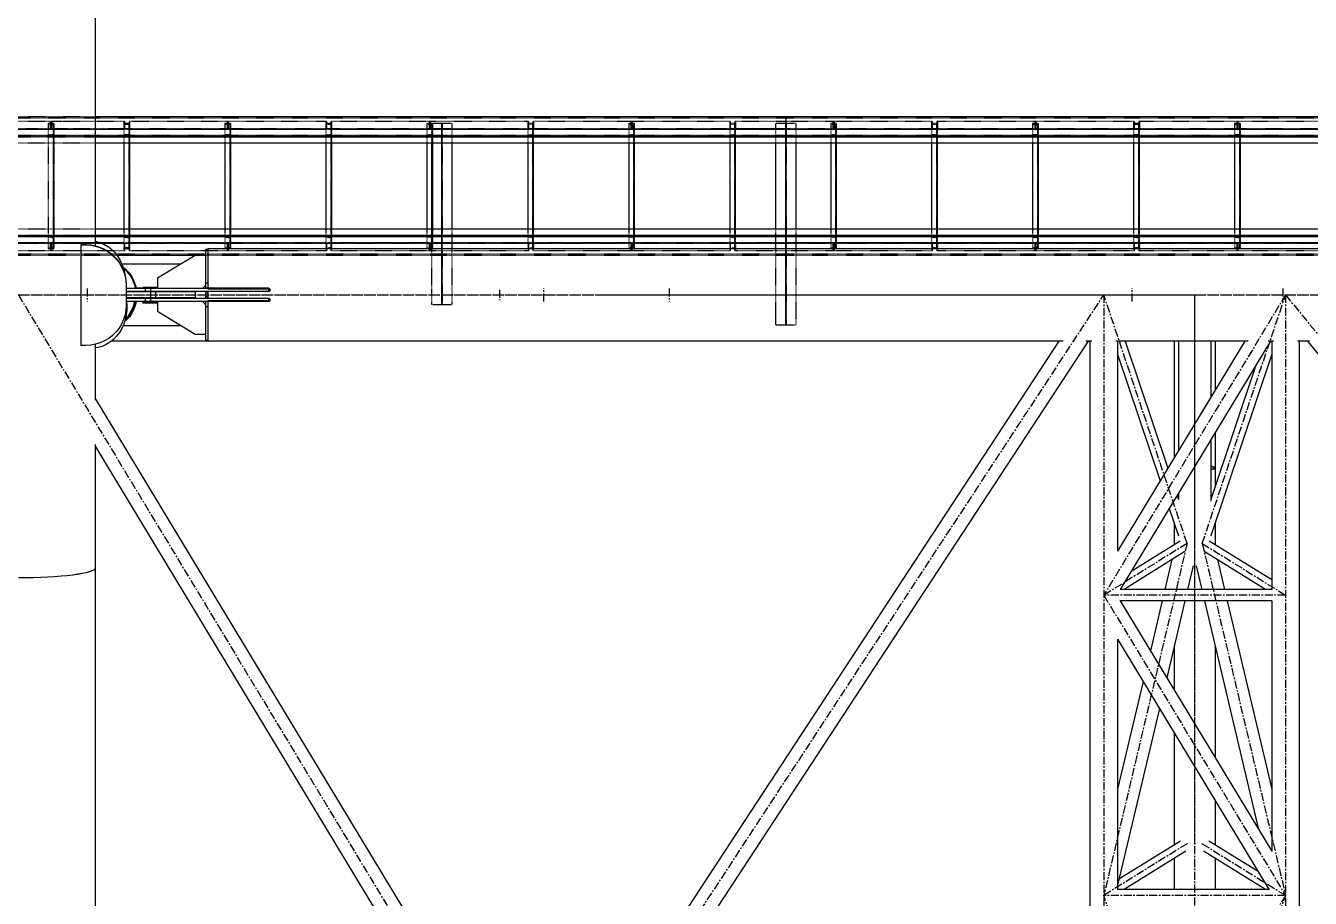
# Model space of a CAD drawing. Header units: millimetres. Extents: x 5143 to 30813, y 232 to 21408.
# Drawn here: x 12377 to 13650, y 5303 to 6167 of the extents above; entities that cross this region are included whole.
import ezdxf

# ---------------------------------------------------------------- set-up
doc = ezdxf.new("R2010")
doc.units = ezdxf.units.MM
doc.header["$LTSCALE"] = 0.25
for name, pattern in [('CENTER', [50.8, 31.75, -6.35, 6.35, -6.35]), ('XKITLINE00', [0]), ('XKITLINE02', [4, 2, -2]), ('XKITLINE03', [6, 3, -1, 1, -1])]:
    doc.linetypes.add(name, pattern=pattern)

msp = doc.modelspace()

# ---------------------------------------------------------------- linework, layer by layer
at = {"color": 8, "linetype": 'XKITLINE00'}
for p, q in [((12446.2, 7286.2), (12446.2, 5948.7)), ((12436.8, 5949.9), (12431.8, 5949.9)), ((12431.8, 5949.9), (12431.8, 5850.3)), ((12436.8, 5949.5), (12431.8, 5949.5)), ((12441.6, 5949.6), (12436.8, 5949.9)), ((12436.8, 5949.9), (12436.8, 5949.5)), ((12441.6, 5949.2), (12436.8, 5949.5)), ((12446.3, 5948.7), (12441.6, 5949.6)), ((12446.3, 5948.3), (12441.6, 5949.2)), ((12447.3, 5952.9), (12446.2, 5953.1)), ((12450.9, 5947.3), (12446.3, 5948.7)), ((12450.9, 5946.9), (12446.3, 5948.3)), ((12451.4, 5951.8), (12447.3, 5952.9)), ((12455.4, 5945.3), (12450.9, 5947.3)), ((12455.4, 5944.9), (12450.9, 5946.9)), ((12455.4, 5950.1), (12451.4, 5951.8)), ((12459.1, 5947.8), (12455.4, 5950.1)), ((12459.5, 5942.8), (12455.4, 5945.3)), ((12459.5, 5942.5), (12455.4, 5944.9)), ((12462.6, 5945.1), (12459.1, 5947.8)), ((12463.3, 5939.9), (12459.5, 5942.8)), ((12463.3, 5939.5), (12459.5, 5942.5)), ((12462.6, 5945.1), (12465.7, 5941.9)), ((12465.7, 5941.9), (12468.5, 5938.3)), ((12555.2, 5945.2), (12555.2, 5944.6)), ((12557.7, 5945.2), (12555.2, 5945.2)), ((12555.2, 5944.6), (12555.2, 5943.5)), ((12555.2, 5943.5), (12555.2, 5941.7)), ((12555.2, 5941.7), (12555.2, 5939.5)), ((12557.7, 5946), (12557.7, 5945.6)), ((14995, 5946), (12557.7, 5946)), ((12557.7, 5945.6), (12557.7, 5944.6)), ((12557.7, 5944.6), (12557.7, 5943)), ((12557.7, 5943), (12557.7, 5940.7)), ((12466.7, 5936.5), (12463.3, 5939.9)), ((12466.7, 5936.1), (12463.3, 5939.5)), ((12466.7, 5936.5), (12469.7, 5932.7)), ((12466.7, 5936.1), (12469.7, 5932.3)), ((12468.5, 5938.3), (12470.9, 5934.3)), ((12469.7, 5932.7), (12472.2, 5928.6)), ((12469.7, 5932.3), (12472.2, 5928.2)), ((12470.9, 5934.3), (12472.9, 5930.1)), ((12531, 5930.8), (12472.6, 5930.8)), ((12472.9, 5930.1), (12474.4, 5925.5)), ((12545.2, 5939.3), (12507.7, 5916.8)), ((12555.2, 5939.3), (12545.2, 5939.3)), ((12555.2, 5939.5), (12555.2, 5936.7)), ((12555.2, 5936.7), (12555.2, 5933.5)), ((12555.2, 5933.5), (12555.2, 5929.8)), ((12555.2, 5929.8), (12555.2, 5925.8)), ((12557.7, 5940.7), (12557.7, 5937.9)), ((12557.7, 5937.9), (12557.7, 5934.5)), ((12557.7, 5934.5), (12557.7, 5930.6)), ((12557.7, 5930.6), (12557.7, 5926.2)), ((12472.2, 5928.6), (12474.2, 5924.3)), ((12472.2, 5928.2), (12474.2, 5923.9)), ((12477, 5924.9), (12473.8, 5927.4)), ((12474.2, 5924.3), (12475.6, 5919.7)), ((12474.2, 5923.9), (12475.6, 5919.3)), ((12476.6, 5924.2), (12474.3, 5925.9)), ((12474.4, 5925.5), (12475.4, 5920.9)), ((12475.4, 5920.9), (12475.5, 5919.9)), ((12475.6, 5919.7), (12476.5, 5915)), ((12475.6, 5919.3), (12476.5, 5914.6)), ((12476.6, 5924.2), (12479.4, 5921.2)), ((12477, 5924.9), (12480, 5921.8)), ((12479.4, 5921.2), (12481.9, 5917.6)), ((12480, 5921.8), (12482.5, 5918.2)), ((12481.9, 5917.6), (12483.8, 5913.7)), ((12482.5, 5918.2), (12484.5, 5914.1)), ((12507.7, 5916.8), (12507.7, 5906.8)), ((12555.2, 5925.8), (12555.2, 5921.4)), ((12555.2, 5921.4), (12555.2, 5916.8)), ((12555.2, 5916.8), (12555.2, 5911.9)), ((12557.7, 5926.2), (12557.7, 5921.5)), ((12557.7, 5921.5), (12557.7, 5916.5)), ((12557.7, 5916.5), (12557.7, 5911.2)), ((12476.5, 5915), (12476.8, 5910.2)), ((12476.5, 5914.6), (12476.8, 5909.8)), ((12476.8, 5910.2), (12476.8, 5890)), ((12617.7, 5906.8), (12476.8, 5906.8)), ((12617.7, 5903.8), (12476.8, 5903.8)), ((12486.5, 5903.7), (12476.8, 5903.7)), ((12483.8, 5913.7), (12485.2, 5909.4)), ((12484.5, 5914.1), (12486, 5909.7)), ((12485.2, 5909.4), (12485.7, 5906.9)), ((12485.3, 5903.7), (12485.3, 5903.3)), ((12493.1, 5906.9), (12485.7, 5906.9)), ((12486, 5909.7), (12486.5, 5906.9)), ((12493.7, 5903.7), (12486.5, 5903.7)), ((12486.5, 5903.7), (12486.5, 5903.3)), ((12487, 5903.7), (12487, 5903.3)), ((12507.7, 5907.6), (12493.1, 5907.6)), ((12493.1, 5907.6), (12493.1, 5906.8)), ((12493.7, 5903.8), (12493.7, 5903.3)), ((12495.7, 5906.8), (12495.7, 5903.8)), ((12500.7, 5907.6), (12500.7, 5906.8)), ((12500.7, 5906.8), (12500.7, 5903.8)), ((12507.7, 5903.8), (12507.7, 5903.3)), ((12522.3, 5903.7), (12507.7, 5903.7)), ((12521.7, 5903.7), (12521.5, 5903.7)), ((12521.8, 5903.8), (12521.7, 5903.7)), ((12522.5, 5903.7), (12521.7, 5903.7)), ((12522.5, 5903.7), (12522.3, 5903.7)), ((12522.6, 5903.8), (12522.5, 5903.7)), ((12555.2, 5909.8), (12552.2, 5906.8)), ((12555.2, 5911.9), (12555.2, 5906.9)), ((12557.7, 5911.9), (12555.2, 5911.9)), ((12557.7, 5906.9), (12555.2, 5906.9)), ((12557.7, 5903.7), (12555.2, 5903.7)), ((12555.2, 5903.7), (12555.2, 5896.9)), ((12557.7, 5911.2), (12557.7, 5906.9)), ((12617.7, 5906.9), (12557.7, 5906.9)), ((12557.7, 5906.8), (12557.7, 5906.2)), ((12617.7, 5906.2), (12557.7, 5906.2)), ((12617.7, 5903.7), (12557.7, 5903.7)), ((12557.7, 5903.7), (12557.7, 5900.3)), ((12618.1, 5906.8), (12617.7, 5906.9)), ((12617.7, 5906.8), (12617.7, 5906.2)), ((12617.7, 5906.2), (12617.7, 5903.8)), ((12618.1, 5903.7), (12617.7, 5903.7)), ((12618.4, 5906.7), (12618.1, 5906.8)), ((12618.4, 5903.9), (12618.1, 5903.7)), ((12618.8, 5906.5), (12618.4, 5906.7)), ((12618.8, 5904.1), (12618.4, 5903.9)), ((12618.8, 5906.5), (12619, 5906.2)), ((12619, 5904.4), (12618.8, 5904.1)), ((12619, 5906.2), (12619.2, 5905.8)), ((12619.2, 5904.7), (12619, 5904.4)), ((12619.2, 5905.8), (12619.2, 5905.8)), ((12619.2, 5905.8), (12619.3, 5905.5)), ((12619.3, 5905.1), (12619.2, 5904.7)), ((12619.3, 5905.5), (12619.3, 5905.1)), ((12505.8, 5903.3), (12476.8, 5903.3)), ((12545.2, 5897.3), (12476.8, 5897.3)), ((12617.7, 5896.8), (12476.8, 5896.8)), ((12495.7, 5893.8), (12476.8, 5893.8)), ((12477, 5897.3), (12477, 5896.8)), ((12486.5, 5896.9), (12477, 5896.9)), ((12477.2, 5893.8), (12477.4, 5890.1)), ((12486, 5893.7), (12477.2, 5893.7)), ((12484.8, 5893.7), (12483.9, 5889.6)), ((12486, 5890.8), (12484.5, 5886.4)), ((12486, 5893.7), (12485, 5889.6)), ((12485.3, 5897.3), (12485.3, 5896.9)), ((12493.1, 5893.7), (12486, 5893.7)), ((12486.5, 5893.7), (12486, 5890.8)), ((12486.5, 5897.3), (12486.5, 5896.9)), ((12493.7, 5896.9), (12486.5, 5896.9)), ((12487, 5897.3), (12487, 5896.9)), ((12493.1, 5893.8), (12493.1, 5893)), ((12507.7, 5893), (12493.1, 5893)), ((12507.7, 5893), (12493.1, 5893)), ((12493.1, 5893), (12493.1, 5892.2)), ((12507.7, 5892.2), (12493.1, 5892.2)), ((12493.7, 5897.3), (12493.7, 5896.8)), ((12495.7, 5896.8), (12495.7, 5893.8)), ((12617.7, 5893.8), (12495.7, 5893.8)), ((12500.7, 5903.3), (12500.7, 5897.3)), ((12500.7, 5896.8), (12500.7, 5893.8)), ((12500.7, 5893.8), (12500.7, 5893)), ((12500.7, 5893), (12500.7, 5892.2)), ((12505.8, 5903.3), (12505.8, 5897.3)), ((12545.2, 5903.3), (12505.8, 5903.3)), ((12507.7, 5897.3), (12507.7, 5896.8)), ((12522.3, 5896.9), (12507.7, 5896.9)), ((12507.7, 5893.8), (12507.7, 5883.8)), ((12521.7, 5896.8), (12521.5, 5896.9)), ((12522.5, 5896.8), (12521.7, 5896.8)), ((12521.8, 5896.8), (12521.7, 5896.8)), ((12522.5, 5896.8), (12522.3, 5896.9)), ((12522.6, 5896.8), (12522.5, 5896.8)), ((12545.2, 5903.3), (12545.2, 5897.3)), ((12555.2, 5890.8), (12552.2, 5893.8)), ((12557.7, 5902), (12555.2, 5902)), ((12557.7, 5898.6), (12555.2, 5898.6)), ((12557.7, 5896.9), (12555.2, 5896.9)), ((12557.7, 5893.7), (12555.2, 5893.7)), ((12555.2, 5893.7), (12555.2, 5888.7)), ((12557.7, 5900.3), (12557.7, 5896.9)), ((12617.7, 5896.9), (12557.7, 5896.9)), ((12617.7, 5894.4), (12557.7, 5894.4)), ((12557.7, 5894.4), (12557.7, 5893.8)), ((12617.7, 5893.7), (12557.7, 5893.7)), ((12557.7, 5893.7), (12557.7, 5889.3)), ((12618.1, 5896.8), (12617.7, 5896.9)), ((12617.7, 5896.8), (12617.7, 5894.4)), ((12617.7, 5894.4), (12617.7, 5893.8)), ((12618.1, 5893.7), (12617.7, 5893.7)), ((12618.4, 5896.7), (12618.1, 5896.8)), ((12618.4, 5893.9), (12618.1, 5893.7)), ((12618.8, 5896.5), (12618.4, 5896.7)), ((12618.8, 5894.1), (12618.4, 5893.9)), ((12618.8, 5896.5), (12619, 5896.2)), ((12619, 5894.4), (12618.8, 5894.1)), ((12619, 5896.2), (12619.2, 5895.8)), ((12619.2, 5894.7), (12619, 5894.4)), ((12619.2, 5895.8), (12619.3, 5895.5)), ((12619.3, 5895.1), (12619.2, 5894.8)), ((12619.2, 5894.8), (12619.2, 5894.7)), ((12619.3, 5895.5), (12619.3, 5895.1)), ((12475.6, 5880.5), (12474.2, 5875.9)), ((12476.5, 5885.2), (12475.6, 5880.5)), ((12476.9, 5880.5), (12475.9, 5875.8)), ((12478.3, 5879.1), (12476.1, 5876.7)), ((12476.8, 5890), (12476.5, 5885.2)), ((12477.4, 5885.3), (12476.9, 5880.5)), ((12479.5, 5879.1), (12476.9, 5876.3)), ((12480, 5878.7), (12477, 5875.6)), ((12477.4, 5890.1), (12477.4, 5885.3)), ((12480.5, 5882.3), (12478.3, 5879.1)), ((12481.7, 5882.3), (12479.5, 5879.1)), ((12482.5, 5882.3), (12480, 5878.7)), ((12482.4, 5885.8), (12480.5, 5882.3)), ((12483.6, 5885.8), (12481.7, 5882.3)), ((12483.9, 5889.6), (12482.4, 5885.8)), ((12484.5, 5886.4), (12482.5, 5882.3)), ((12485, 5889.6), (12483.6, 5885.8)), ((12485, 5889.6), (12483.9, 5889.6)), ((12545.2, 5861.3), (12507.7, 5883.8)), ((12557.7, 5888.7), (12555.2, 5888.7)), ((12555.2, 5888.7), (12555.2, 5883.8)), ((12555.2, 5883.8), (12555.2, 5879.1)), ((12555.2, 5879.1), (12555.2, 5874.8)), ((12557.7, 5889.3), (12557.7, 5884.1)), ((12557.7, 5884.1), (12557.7, 5879)), ((12557.7, 5879), (12557.7, 5874.3)), ((12469.7, 5867.4), (12466.7, 5863.7)), ((12472.2, 5871.5), (12469.7, 5867.4)), ((12472.4, 5867), (12470, 5863)), ((12474.2, 5875.9), (12472.2, 5871.5)), ((12474.4, 5871.3), (12472.4, 5867)), ((12531, 5869.8), (12473.7, 5869.8)), ((12475.9, 5875.8), (12474.4, 5871.3)), ((12477, 5875.6), (12475.4, 5874.4)), ((12476.9, 5876.3), (12475.8, 5875.5)), ((12555.2, 5874.8), (12555.2, 5870.7)), ((12555.2, 5870.7), (12555.2, 5867.1)), ((12555.2, 5867.1), (12555.2, 5863.8)), ((12557.7, 5874.3), (12557.7, 5870)), ((12557.7, 5870), (12557.7, 5866.1)), ((12557.7, 5866.1), (12557.7, 5862.7)), ((12450.9, 5852.9), (12446.3, 5851.5)), ((12455.4, 5854.8), (12450.9, 5852.9)), ((12459.5, 5857.3), (12455.4, 5854.8)), ((12460.6, 5853.4), (12456.9, 5851.2)), ((12463.3, 5860.3), (12459.5, 5857.3)), ((12464.1, 5856.2), (12460.6, 5853.4)), ((12557.7, 5854.6), (12462.1, 5854.6)), ((12466.7, 5863.7), (12463.3, 5860.3)), ((12467.2, 5859.4), (12464.1, 5856.2)), ((12470, 5863), (12467.2, 5859.4)), ((12555.2, 5861.3), (12545.2, 5861.3)), ((12555.2, 5863.8), (12555.2, 5861.1)), ((12555.2, 5861.1), (12555.2, 5858.8)), ((12555.2, 5858.8), (12555.2, 5857.1)), ((12555.2, 5857.1), (12555.2, 5855.9)), ((12555.2, 5855.9), (12555.2, 5855.3)), ((12557.7, 5855.3), (12555.2, 5855.3)), ((12557.7, 5862.7), (12557.7, 5859.8)), ((12557.7, 5859.8), (12557.7, 5857.5)), ((12557.7, 5857.5), (12557.7, 5855.9)), ((12557.7, 5855.9), (12557.7, 5854.9)), ((12557.7, 5854.9), (12557.7, 5854.6)), ((13404.7, 5854.6), (12557.7, 5854.6)), ((13400.5, 5854.6), (12886, 5069.6)), ((13429.6, 5854.6), (12899.9, 5046.5)), ((13433.2, 5854.6), (13427.1, 5854.6)), ((13431.3, 5854.6), (13431.3, 4780.4)), ((13587.9, 5854.6), (13456.8, 5854.6)), ((13458.6, 5854.6), (13458.6, 5646.5)), ((13584.5, 5854.6), (13458.6, 5646.7)), ((13610.1, 5854.6), (13461.1, 5608.5)), ((13466.3, 5854.6), (13508.5, 5728.9)), ((13514.7, 5854.6), (13514.7, 5739.2)), ((13518.9, 5854.6), (13518.9, 5746.1)), ((13551.1, 5854.6), (13551.1, 5799.4)), ((13555.3, 5854.6), (13555.3, 5806.3)), ((13613.2, 5854.6), (13607.9, 5854.6)), ((13611.3, 5854.6), (13611.3, 5608.5)), ((13648.8, 5854.6), (13636.8, 5854.6)), ((13638.6, 5854.6), (13638.6, 4780.4)), ((13646.7, 5854.6), (14342.1, 5006.9)), ((12436.8, 5850.3), (12431.8, 5850.3)), ((12441.6, 5850.6), (12436.8, 5850.3)), ((12446.3, 5851.5), (12441.6, 5850.6)), ((12446.2, 5851.4), (12446.2, 5796)), ((12448.9, 5848.3), (12446.2, 5847.9)), ((12453, 5849.4), (12448.9, 5848.3)), ((12456.9, 5851.2), (12453, 5849.4)), ((13458.6, 5841.6), (13500.7, 5716.1)), ((13611.3, 5841.6), (13551, 5661.7)), ((13595.6, 5830.7), (13551.1, 5697.9)), ((12446.2, 5797.7), (12886.5, 5068.8)), ((13555.3, 5764), (13555.3, 5728.8)), ((12446.2, 5752.1), (12446.2, 5629.8)), ((13551.1, 5757.1), (13551.1, 5696.1)), ((12446.2, 5750.6), (12872.8, 5044.2)), ((13552.6, 5730.3), (13551.1, 5730.6)), ((13551.6, 5730.2), (13551.1, 5730.3)), ((13551.6, 5727.4), (13551.1, 5727.3)), ((13552.6, 5727.3), (13551.1, 5727)), ((13553, 5729.8), (13551.6, 5730.2)), ((13553, 5727.9), (13551.6, 5727.4)), ((13554.1, 5729.8), (13552.6, 5730.3)), ((13554.1, 5727.8), (13552.6, 5727.3)), ((13553.8, 5729.3), (13553, 5729.8)), ((13553.8, 5728.3), (13553, 5727.9)), ((13553.8, 5729.3), (13554.1, 5728.8)), ((13554.1, 5728.8), (13553.8, 5728.3)), ((13555, 5729.3), (13554.1, 5729.8)), ((13555, 5728.3), (13554.1, 5727.8)), ((13555, 5729.3), (13555.3, 5728.8)), ((13555.3, 5728.8), (13555, 5728.3)), ((13555.3, 5728.8), (13555.3, 5710.3)), ((13517.6, 5701.7), (13518.9, 5697.9)), ((13518.9, 5703.9), (13518.9, 5697.6)), ((13509.8, 5688.9), (13519, 5661.7)), ((13514.7, 5674.5), (13514.7, 5653)), ((13555.3, 5674.5), (13555.3, 5653)), ((13551.1, 5662), (13551.1, 5661.7)), ((13520.5, 5656.6), (13472, 5626.5)), ((13611.3, 5618.2), (13549.5, 5656.5)), ((13525.4, 5646.2), (13465, 5608.7)), ((13512.4, 5638.2), (13505.5, 5608.7)), ((13605, 5608.7), (13544.5, 5646.2)), ((13557.5, 5638.2), (13564.5, 5608.7)), ((12428.9, 5623.7), (12423.9, 5622.9)), ((12428.9, 5623.6), (12423.9, 5622.9)), ((12433.4, 5624.4), (12428.9, 5623.6)), ((12433.4, 5624.4), (12428.9, 5623.7)), ((12437.2, 5625.2), (12433.4, 5624.4)), ((12437.2, 5625.2), (12433.4, 5624.4)), ((12440.4, 5626.1), (12437.2, 5625.2)), ((12440.4, 5626.1), (12437.2, 5625.2)), ((12442.9, 5627), (12440.4, 5626.1)), ((12442.9, 5627), (12440.4, 5626.1)), ((12444.7, 5627.9), (12442.9, 5627)), ((12445.8, 5628.9), (12444.7, 5627.9)), ((12445.8, 5628.9), (12444.7, 5627.9)), ((12446.2, 5629.8), (12445.8, 5628.9)), ((12446.2, 5629.8), (12445.8, 5628.9)), ((12446.2, 5629.8), (12446.2, 4398.4)), ((13533.5, 5631.9), (13528, 5608.7)), ((13536.5, 5632.1), (13542, 5608.7)), ((12377.5, 5620.2), (12370, 5620.1)), ((12377.5, 5620.1), (12370, 5620.1)), ((12384.9, 5620.3), (12377.5, 5620.1)), ((12384.9, 5620.3), (12377.5, 5620.2)), ((12392.1, 5620.5), (12384.9, 5620.3)), ((12392.1, 5620.5), (12384.9, 5620.3)), ((12399.2, 5620.8), (12392.1, 5620.5)), ((12399.2, 5620.8), (12392.1, 5620.5)), ((12405.9, 5621.3), (12399.2, 5620.8)), ((12405.9, 5621.2), (12399.2, 5620.8)), ((12412.3, 5621.7), (12405.9, 5621.2)), ((12412.3, 5621.7), (12405.9, 5621.3)), ((12418.3, 5622.3), (12412.3, 5621.7)), ((12418.3, 5622.3), (12412.3, 5621.7)), ((12423.9, 5622.9), (12418.3, 5622.3)), ((12423.9, 5622.9), (12418.3, 5622.3)), ((13611.3, 5608.7), (13461.2, 5608.7)), ((13611.4, 5597.3), (13461, 5597.3)), ((13461.2, 5597.3), (13611.3, 5349.4)), ((13502.8, 5597.3), (13491.1, 5548)), ((13525.3, 5597.3), (13507.3, 5521.3)), ((13544.7, 5597.3), (13598.3, 5370.9)), ((13567.2, 5597.3), (13611.3, 5410.9)), ((13611.3, 5597.3), (13611.3, 5349.2)), ((13458.5, 5559.5), (13608.9, 5311.1)), ((13458.6, 5559.3), (13458.6, 5311.3)), ((13514.7, 5552.6), (13514.7, 5509)), ((13555.3, 5552.6), (13555.3, 5441.9)), ((13483.9, 5517.6), (13458.6, 5410.9)), ((13500.1, 5490.9), (13458.6, 5315.8)), ((13514.7, 5466.7), (13514.7, 5355.7)), ((13555.3, 5399.7), (13555.3, 5355.7)), ((13520.9, 5359.5), (13460, 5321.7)), ((13598, 5329.2), (13549.1, 5359.5)), ((13526.3, 5349.5), (13465, 5311.4)), ((13605, 5311.4), (13543.6, 5349.5)), ((13514.7, 5342.3), (13514.7, 5311.4)), ((13555.3, 5342.3), (13555.3, 5311.4)), ((13608.7, 5311.4), (13458.6, 5311.4))]:
    msp.add_line(p, q, dxfattribs=at)
at = {"color": 3, "linetype": 'XKITLINE02'}
for p, q in [((12446.2, 6076.7), (12313.5, 6076.7)), ((13130, 6075.8), (12313.5, 6075.8)), ((13130, 6075.3), (12316.3, 6075.3)), ((12377.5, 6072), (12330, 6072)), ((12402.2, 6072), (12377.5, 6072)), ((12399.5, 6070), (12399.5, 5946)), ((12405, 6070), (12399.5, 6070)), ((12399.5, 6070), (12399.5, 6069.3)), ((12405, 6070), (12399.5, 6070)), ((12404.3, 6068.9), (12399.5, 6069.3)), ((12401.6, 6072), (12401.6, 6064.8)), ((12475.2, 6072), (12402.2, 6072)), ((12402.2, 6072), (12402.2, 6064)), ((12402.2, 6072), (12402.2, 6064)), ((12412.3, 6072), (12402.9, 6072)), ((12402.9, 6072), (12402.9, 6064.8)), ((12404.3, 6070), (12404.3, 5946)), ((12404.3, 6068.9), (12404.3, 6059)), ((12405, 6070), (12405, 5946)), ((12405, 6070), (12405, 6058)), ((12474.5, 6072), (12474.5, 6064)), ((12474.5, 6070), (12474.5, 5946)), ((12474.5, 6070), (12474.5, 6050.5)), ((12480, 6070), (12474.5, 6070)), ((12474.5, 6070), (12474.5, 6069.3)), ((12480, 6070), (12474.5, 6070)), ((12479.3, 6068.9), (12474.5, 6069.3)), ((12475.2, 6072), (12475.2, 6064.8)), ((12479.3, 6070), (12479.3, 5946)), ((12479.3, 6068.9), (12479.3, 6059)), ((12577.2, 6072), (12479.6, 6072)), ((12479.6, 6072), (12479.6, 6064.8)), ((12480, 6070), (12480, 5946)), ((12480, 6070), (12480, 6050.5)), ((12480, 6070), (12480, 6058)), ((12480.2, 6072), (12480.2, 6064)), ((12574.5, 6070), (12574.5, 5946)), ((12574.5, 6070), (12574.5, 6050.5)), ((12580, 6070), (12574.5, 6070)), ((12574.5, 6070), (12574.5, 6069.3)), ((12580, 6070), (12574.5, 6070)), ((12579.3, 6068.9), (12574.5, 6069.3)), ((12576.7, 6072), (12576.7, 6064.8)), ((12577.2, 6072), (12577.2, 6064)), ((12675.1, 6072), (12577.2, 6072)), ((12577.2, 6072), (12577.2, 6064)), ((12577.8, 6072), (12577.8, 6064.8)), ((12579.3, 6070), (12579.3, 5946)), ((12579.3, 6068.9), (12579.3, 6059)), ((12580, 6070), (12580, 5946)), ((12580, 6070), (12580, 6050.5)), ((12580, 6070), (12580, 6058)), ((12674.5, 6072), (12674.5, 6064)), ((12674.5, 6070), (12674.5, 5946)), ((12674.5, 6070), (12674.5, 6050.5)), ((12680, 6070), (12674.5, 6070)), ((12674.5, 6070), (12674.5, 6069.3)), ((12680, 6070), (12674.5, 6070)), ((12679.3, 6068.9), (12674.5, 6069.3)), ((12675.1, 6072), (12675.1, 6064.8)), ((12679.3, 6070), (12679.3, 5946)), ((12679.3, 6068.9), (12679.3, 6059)), ((12777.2, 6072), (12679.6, 6072)), ((12679.6, 6072), (12679.6, 6064.8)), ((12680, 6070), (12680, 5946)), ((12680, 6070), (12680, 6050.5)), ((12680, 6070), (12680, 6058)), ((12680.2, 6072), (12680.2, 6064)), ((12774.5, 6070), (12774.5, 5946)), ((12774.5, 6070), (12774.5, 6050.5)), ((12780, 6070), (12774.5, 6070)), ((12774.5, 6070), (12774.5, 6069.3)), ((12780, 6070), (12774.5, 6070)), ((12779.3, 6068.9), (12774.5, 6069.3)), ((12776.7, 6072), (12776.7, 6064.8)), ((12777.2, 6072), (12777.2, 6064)), ((12875.1, 6072), (12777.2, 6072)), ((12777.2, 6072), (12777.2, 6064)), ((12777.8, 6072), (12777.8, 6064.8)), ((12779.3, 6070), (12779.3, 5946)), ((12799.3, 6070), (12779.3, 6070)), ((12779.3, 6070), (12779.3, 6050.5)), ((12779.3, 6068.9), (12779.3, 6059)), ((12780, 6070), (12780, 5946)), ((12780, 6070), (12780, 6050.5)), ((12780, 6070), (12780, 6058)), ((12789, 6070), (12789, 5890.4)), ((12789.6, 6070), (12789.6, 5890.4)), ((12799.3, 6070), (12799.3, 6050.5)), ((12874.5, 6072), (12874.5, 6064)), ((12874.5, 6070), (12874.5, 5946)), ((12874.5, 6070), (12874.5, 6050.5)), ((12880, 6070), (12874.5, 6070)), ((12874.5, 6070), (12874.5, 6069.3)), ((12880, 6070), (12874.5, 6070)), ((12879.3, 6068.9), (12874.5, 6069.3)), ((12875.1, 6072), (12875.1, 6064.8)), ((12879.3, 6070), (12879.3, 5946)), ((12879.3, 6068.9), (12879.3, 6059)), ((12977.2, 6072), (12879.6, 6072)), ((12879.6, 6072), (12879.6, 6064.8)), ((12880, 6070), (12880, 5946)), ((12880, 6070), (12880, 6050.5)), ((12880, 6070), (12880, 6058)), ((12880.2, 6072), (12880.2, 6064)), ((12974.5, 6070), (12974.5, 5946)), ((12974.5, 6070), (12974.5, 6050.5)), ((12980, 6070), (12974.5, 6070)), ((12974.5, 6070), (12974.5, 6069.3)), ((12980, 6070), (12974.5, 6070)), ((12979.3, 6068.9), (12974.5, 6069.3)), ((12976.7, 6072), (12976.7, 6064.8)), ((12977.2, 6072), (12977.2, 6064)), ((13075.1, 6072), (12977.2, 6072)), ((12977.2, 6072), (12977.2, 6064)), ((12977.8, 6072), (12977.8, 6064.8)), ((12979.3, 6070), (12979.3, 5946)), ((12979.3, 6068.9), (12979.3, 6059)), ((12980, 6070), (12980, 5946)), ((12980, 6070), (12980, 6050.5)), ((12980, 6070), (12980, 6058)), ((13074.5, 6072), (13074.5, 6064)), ((13074.5, 6070), (13074.5, 5946)), ((13074.5, 6070), (13074.5, 6050.5)), ((13080, 6070), (13074.5, 6070)), ((13074.5, 6070), (13074.5, 6069.3)), ((13080, 6070), (13074.5, 6070)), ((13079.3, 6068.9), (13074.5, 6069.3)), ((13075.1, 6072), (13075.1, 6064.8)), ((13079.3, 6070), (13079.3, 5946)), ((13079.3, 6068.9), (13079.3, 6059)), ((13130, 6072), (13079.6, 6072)), ((13079.6, 6072), (13079.6, 6064.8)), ((13080, 6070), (13080, 5946)), ((13080, 6070), (13080, 6050.5)), ((13080, 6070), (13080, 6058)), ((13080.2, 6072), (13080.2, 6064)), ((13140, 6070), (13120, 6070)), ((13120, 6070), (13120, 6050.5)), ((13129.7, 6070), (13129.7, 5870.3)), ((13730, 6075.8), (13130, 6075.8)), ((13730, 6075.3), (13130, 6075.3)), ((13177.2, 6072), (13130, 6072)), ((13130.3, 6070), (13130.3, 5870.3)), ((13140, 6070), (13140, 6050.5)), ((13174.5, 6070), (13174.5, 5946)), ((13174.5, 6070), (13174.5, 6050.5)), ((13180, 6070), (13174.5, 6070)), ((13174.5, 6070), (13174.5, 6069.3)), ((13180, 6070), (13174.5, 6070)), ((13179.3, 6068.9), (13174.5, 6069.3)), ((13176.7, 6072), (13176.7, 6064.8)), ((13275.1, 6072), (13177.2, 6072)), ((13177.2, 6072), (13177.2, 6064)), ((13177.2, 6072), (13177.2, 6064)), ((13177.8, 6072), (13177.8, 6064.8)), ((13179.3, 6070), (13179.3, 5946)), ((13179.3, 6068.9), (13179.3, 6059)), ((13180, 6070), (13180, 5946)), ((13180, 6070), (13180, 6050.5)), ((13180, 6070), (13180, 6058)), ((13274.5, 6072), (13274.5, 6064)), ((13274.5, 6070), (13274.5, 5946)), ((13274.5, 6070), (13274.5, 6050.5)), ((13280, 6070), (13274.5, 6070)), ((13274.5, 6070), (13274.5, 6069.3)), ((13280, 6070), (13274.5, 6070)), ((13279.3, 6068.9), (13274.5, 6069.3)), ((13275.1, 6072), (13275.1, 6064.8)), ((13279.3, 6070), (13279.3, 5946)), ((13279.3, 6068.9), (13279.3, 6059)), ((13377.2, 6072), (13279.6, 6072)), ((13279.6, 6072), (13279.6, 6064.8)), ((13280, 6070), (13280, 5946)), ((13280, 6070), (13280, 6050.5)), ((13280, 6070), (13280, 6058)), ((13280.2, 6072), (13280.2, 6064)), ((13374.5, 6070), (13374.5, 6069.3)), ((13380, 6070), (13374.5, 6070)), ((13374.5, 6070), (13374.5, 5946)), ((13374.5, 6070), (13374.5, 6050.5)), ((13380, 6070), (13374.5, 6070)), ((13379.3, 6068.9), (13374.5, 6069.3)), ((13376.7, 6072), (13376.7, 6064.8)), ((13475.1, 6072), (13377.2, 6072)), ((13377.2, 6072), (13377.2, 6064)), ((13377.2, 6072), (13377.2, 6064)), ((13377.8, 6072), (13377.8, 6064.8)), ((13379.3, 6070), (13379.3, 5946)), ((13379.3, 6068.9), (13379.3, 6059)), ((13380, 6070), (13380, 6058)), ((13380, 6070), (13380, 5946)), ((13380, 6070), (13380, 6050.5)), ((13474.5, 6072), (13474.5, 6064)), ((13474.5, 6070), (13474.5, 6069.3)), ((13480, 6070), (13474.5, 6070)), ((13474.5, 6070), (13474.5, 5946)), ((13474.5, 6070), (13474.5, 6050.5)), ((13480, 6070), (13474.5, 6070)), ((13479.3, 6068.9), (13474.5, 6069.3)), ((13475.1, 6072), (13475.1, 6064.8)), ((13479.3, 6070), (13479.3, 5946)), ((13479.3, 6068.9), (13479.3, 6059)), ((13577.2, 6072), (13479.6, 6072)), ((13479.6, 6072), (13479.6, 6064.8)), ((13480, 6070), (13480, 6058)), ((13480, 6070), (13480, 5946)), ((13480, 6070), (13480, 6050.5)), ((13480.2, 6072), (13480.2, 6064)), ((13574.5, 6070), (13574.5, 6069.3)), ((13580, 6070), (13574.5, 6070)), ((13574.5, 6070), (13574.5, 5946)), ((13574.5, 6070), (13574.5, 6050.5)), ((13580, 6070), (13574.5, 6070)), ((13579.3, 6068.9), (13574.5, 6069.3)), ((13576.7, 6072), (13576.7, 6064.8)), ((13577.2, 6072), (13577.2, 6064)), ((13675.1, 6072), (13577.2, 6072)), ((13577.2, 6072), (13577.2, 6064)), ((13577.8, 6072), (13577.8, 6064.8)), ((13579.3, 6070), (13579.3, 5946)), ((13579.3, 6068.9), (13579.3, 6059)), ((13580, 6070), (13580, 6058)), ((13580, 6070), (13580, 5946)), ((13580, 6070), (13580, 6050.5)), ((13130, 6058), (12272.9, 6058)), ((13130, 6057.1), (12273.4, 6057.1)), ((13130, 6057.5), (12313.5, 6057.5)), ((13130, 6056.7), (12313.5, 6056.7)), ((13130, 6058.1), (12316.3, 6058.1)), ((12377.5, 6064.8), (12324.1, 6064.8)), ((12402.2, 6064), (12324.1, 6064)), ((12377.5, 6064), (12330.6, 6064)), ((12401.6, 6064.8), (12377.5, 6064.8)), ((12395.7, 6064.8), (12395.7, 6064)), ((12404.3, 6059), (12399.5, 6058.7)), ((12399.5, 6058.7), (12399.5, 6058)), ((12405, 6058), (12399.5, 6058)), ((12481.1, 6064), (12402.2, 6064)), ((12412.3, 6064), (12402.2, 6064)), ((12418.3, 6064.8), (12402.9, 6064.8)), ((12408.8, 6064.8), (12408.8, 6064)), ((12481.1, 6064.8), (12412.3, 6064.8)), ((12576.7, 6064.8), (12474.3, 6064.8)), ((12474.3, 6064.8), (12474.3, 6064)), ((12577.2, 6064), (12474.3, 6064)), ((12479.3, 6059), (12474.5, 6058.7)), ((12474.5, 6058.7), (12474.5, 6058)), ((12480, 6058), (12474.5, 6058)), ((12481.1, 6064.8), (12481.1, 6064)), ((12571.4, 6064.8), (12571.4, 6064)), ((12579.3, 6059), (12574.5, 6058.7)), ((12574.5, 6058.7), (12574.5, 6058)), ((12580, 6058), (12574.5, 6058)), ((12680.3, 6064), (12577.2, 6064)), ((12580, 6064), (12577.2, 6064)), ((12680.3, 6064.8), (12577.8, 6064.8)), ((12583, 6064.8), (12583, 6064)), ((12776.7, 6064.8), (12674.3, 6064.8)), ((12674.3, 6064.8), (12674.3, 6064)), ((12777.2, 6064), (12674.3, 6064)), ((12679.3, 6059), (12674.5, 6058.7)), ((12674.5, 6058.7), (12674.5, 6058)), ((12680, 6058), (12674.5, 6058)), ((12680.3, 6064.8), (12680.3, 6064)), ((12771.4, 6064.8), (12771.4, 6064)), ((12779.3, 6059), (12774.5, 6058.7)), ((12774.5, 6058.7), (12774.5, 6058)), ((12780, 6058), (12774.5, 6058)), ((12880.3, 6064), (12777.2, 6064)), ((12780, 6064), (12777.2, 6064)), ((12880.3, 6064.8), (12777.8, 6064.8)), ((12783, 6064.8), (12783, 6064)), ((12976.7, 6064.8), (12874.3, 6064.8)), ((12874.3, 6064.8), (12874.3, 6064)), ((12977.2, 6064), (12874.3, 6064)), ((12879.3, 6059), (12874.5, 6058.7)), ((12874.5, 6058.7), (12874.5, 6058)), ((12880, 6058), (12874.5, 6058)), ((12880.3, 6064.8), (12880.3, 6064)), ((12971.4, 6064.8), (12971.4, 6064)), ((12979.3, 6059), (12974.5, 6058.7)), ((12974.5, 6058.7), (12974.5, 6058)), ((12980, 6058), (12974.5, 6058)), ((13080.3, 6064), (12977.2, 6064)), ((12980, 6064), (12977.2, 6064)), ((13080.3, 6064.8), (12977.8, 6064.8)), ((12983, 6064.8), (12983, 6064)), ((13130, 6064.8), (13074.3, 6064.8)), ((13074.3, 6064.8), (13074.3, 6064)), ((13177.2, 6064), (13074.3, 6064)), ((13079.3, 6059), (13074.5, 6058.7)), ((13074.5, 6058.7), (13074.5, 6058)), ((13080, 6058), (13074.5, 6058)), ((13176.7, 6064.8), (13075.1, 6064.8)), ((13130, 6064), (13080.2, 6064)), ((13080.3, 6064.8), (13080.3, 6064)), ((13730, 6058.1), (13130, 6058.1)), ((13130, 6058), (13130, 6056.7)), ((13130, 6058), (13130, 6056.7)), ((13730, 6058), (13130, 6058)), ((13730, 6057.5), (13130, 6057.5)), ((13730, 6057.1), (13130, 6057.1)), ((13171.4, 6064.8), (13171.4, 6064)), ((13179.3, 6059), (13174.5, 6058.7)), ((13174.5, 6058.7), (13174.5, 6058)), ((13180, 6058), (13174.5, 6058)), ((13280.3, 6064), (13177.2, 6064)), ((13180, 6064), (13177.2, 6064)), ((13280.3, 6064.8), (13177.8, 6064.8)), ((13183, 6064.8), (13183, 6064)), ((13376.7, 6064.8), (13274.3, 6064.8)), ((13274.3, 6064.8), (13274.3, 6064)), ((13377.2, 6064), (13274.3, 6064)), ((13279.3, 6059), (13274.5, 6058.7)), ((13274.5, 6058.7), (13274.5, 6058)), ((13280, 6058), (13274.5, 6058)), ((13280.3, 6064.8), (13280.3, 6064)), ((13371.4, 6064.8), (13371.4, 6064)), ((13379.3, 6059), (13374.5, 6058.7)), ((13374.5, 6058.7), (13374.5, 6058)), ((13380, 6058), (13374.5, 6058)), ((13480.3, 6064), (13377.2, 6064)), ((13380, 6064), (13377.2, 6064)), ((13480.3, 6064.8), (13377.8, 6064.8)), ((13383, 6064.8), (13383, 6064)), ((13576.7, 6064.8), (13474.3, 6064.8)), ((13474.3, 6064.8), (13474.3, 6064)), ((13577.2, 6064), (13474.3, 6064)), ((13479.3, 6059), (13474.5, 6058.7)), ((13474.5, 6058.7), (13474.5, 6058)), ((13480, 6058), (13474.5, 6058)), ((13480.3, 6064.8), (13480.3, 6064)), ((13571.4, 6064.8), (13571.4, 6064)), ((13579.3, 6059), (13574.5, 6058.7)), ((13574.5, 6058.7), (13574.5, 6058)), ((13580, 6058), (13574.5, 6058)), ((13680.3, 6064), (13577.2, 6064)), ((13580, 6064), (13577.2, 6064)), ((13680.3, 6064.8), (13577.8, 6064.8)), ((13583, 6064.8), (13583, 6064)), ((12446.2, 6050.5), (12272.9, 6050.5)), ((13130, 5958), (12272.9, 5958)), ((13130, 5958.8), (12273.4, 5958.8)), ((12446.2, 5965.5), (12293.8, 5965.5)), ((12446.2, 5959.3), (12313.5, 5959.3)), ((13130, 5958.4), (12313.5, 5958.4)), ((13130, 5957.9), (12316.3, 5957.9)), ((12399.5, 5958), (12399.5, 5957.3)), ((12405, 5958), (12399.5, 5958)), ((12404.3, 5956.9), (12399.5, 5957.3)), ((12404.3, 5956.9), (12404.3, 5947)), ((12405, 5958), (12405, 5946)), ((12474.5, 5958), (12474.5, 5957.3)), ((12480, 5958), (12474.5, 5958)), ((12479.3, 5956.9), (12474.5, 5957.3)), ((12479.3, 5956.9), (12479.3, 5947)), ((12480, 5958), (12480, 5946)), ((12574.5, 5958), (12574.5, 5957.3)), ((12580, 5958), (12574.5, 5958)), ((12579.3, 5956.9), (12574.5, 5957.3)), ((12579.3, 5956.9), (12579.3, 5947)), ((12580, 5958), (12580, 5946)), ((12674.5, 5958), (12674.5, 5957.3)), ((12680, 5958), (12674.5, 5958)), ((12679.3, 5956.9), (12674.5, 5957.3)), ((12679.3, 5956.9), (12679.3, 5947)), ((12680, 5958), (12680, 5946)), ((12774.5, 5958), (12774.5, 5957.3)), ((12780, 5958), (12774.5, 5958)), ((12779.3, 5956.9), (12774.5, 5957.3)), ((12779.3, 5965.5), (12779.3, 5890.4)), ((12779.3, 5956.9), (12779.3, 5947)), ((12780, 5958), (12780, 5946)), ((12799.3, 5965.5), (12799.3, 5890.4)), ((12874.5, 5958), (12874.5, 5957.3)), ((12880, 5958), (12874.5, 5958)), ((12879.3, 5956.9), (12874.5, 5957.3)), ((12879.3, 5956.9), (12879.3, 5947)), ((12880, 5958), (12880, 5946)), ((12974.5, 5958), (12974.5, 5957.3)), ((12980, 5958), (12974.5, 5958)), ((12979.3, 5956.9), (12974.5, 5957.3)), ((12979.3, 5956.9), (12979.3, 5947)), ((12980, 5958), (12980, 5946)), ((13074.5, 5958), (13074.5, 5957.3)), ((13080, 5958), (13074.5, 5958)), ((13079.3, 5956.9), (13074.5, 5957.3)), ((13079.3, 5956.9), (13079.3, 5947)), ((13080, 5958), (13080, 5946)), ((13120, 5965.5), (13120, 5870.3)), ((13130, 5959.3), (13130, 5958)), ((13130, 5959.3), (13130, 5958)), ((13730, 5958.8), (13130, 5958.8)), ((13730, 5958.4), (13130, 5958.4)), ((13730, 5958), (13130, 5958)), ((13730, 5957.9), (13130, 5957.9)), ((13140, 5965.5), (13140, 5870.3)), ((13174.5, 5958), (13174.5, 5957.3)), ((13180, 5958), (13174.5, 5958)), ((13179.3, 5956.9), (13174.5, 5957.3)), ((13179.3, 5956.9), (13179.3, 5947)), ((13180, 5958), (13180, 5946)), ((13274.5, 5958), (13274.5, 5957.3)), ((13280, 5958), (13274.5, 5958)), ((13279.3, 5956.9), (13274.5, 5957.3)), ((13279.3, 5956.9), (13279.3, 5947)), ((13280, 5958), (13280, 5946)), ((13374.5, 5958), (13374.5, 5957.3)), ((13380, 5958), (13374.5, 5958)), ((13379.3, 5956.9), (13374.5, 5957.3)), ((13379.3, 5956.9), (13379.3, 5947)), ((13380, 5958), (13380, 5946)), ((13474.5, 5958), (13474.5, 5957.3)), ((13480, 5958), (13474.5, 5958)), ((13479.3, 5956.9), (13474.5, 5957.3)), ((13479.3, 5956.9), (13479.3, 5947)), ((13480, 5958), (13480, 5946)), ((13574.5, 5958), (13574.5, 5957.3)), ((13580, 5958), (13574.5, 5958)), ((13579.3, 5956.9), (13574.5, 5957.3)), ((13579.3, 5956.9), (13579.3, 5947)), ((13580, 5958), (13580, 5946)), ((12395.7, 5952), (12324.1, 5952)), ((12395.7, 5951.2), (12324.1, 5951.2)), ((12401.6, 5951.2), (12330, 5951.2)), ((12402.2, 5944), (12330, 5944)), ((12402.2, 5952), (12330.6, 5952)), ((12402.2, 5952), (12395.7, 5952)), ((12395.7, 5952), (12395.7, 5951.2)), ((12401.6, 5951.2), (12395.7, 5951.2)), ((12404.3, 5947), (12399.5, 5946.7)), ((12399.5, 5946.7), (12399.5, 5946)), ((12405, 5946), (12399.5, 5946)), ((12405, 5946), (12399.5, 5946)), ((12401.6, 5951.2), (12401.6, 5944)), ((12408.8, 5952), (12402.2, 5952)), ((12402.2, 5952), (12402.2, 5944)), ((12474.5, 5952), (12402.2, 5952)), ((12402.2, 5952), (12402.2, 5944)), ((12402.9, 5944), (12402.2, 5944)), ((12475.2, 5944), (12402.2, 5944)), ((12408.8, 5951.2), (12402.9, 5951.2)), ((12402.9, 5951.2), (12402.9, 5944)), ((12475.2, 5951.2), (12402.9, 5951.2)), ((12408.8, 5952), (12408.8, 5951.2)), ((12481.1, 5952), (12408.8, 5952)), ((12481.1, 5951.2), (12408.8, 5951.2)), ((12577.2, 5952), (12474.3, 5952)), ((12474.3, 5952), (12474.3, 5951.2)), ((12576.7, 5951.2), (12474.3, 5951.2)), ((12480.2, 5952), (12474.5, 5952)), ((12474.5, 5952), (12474.5, 5944)), ((12479.3, 5947), (12474.5, 5946.7)), ((12474.5, 5946.7), (12474.5, 5946)), ((12480, 5946), (12474.5, 5946)), ((12480, 5946), (12474.5, 5946)), ((12480.2, 5951.2), (12475.2, 5951.2)), ((12475.2, 5951.2), (12475.2, 5944)), ((12479.6, 5951.2), (12479.6, 5944)), ((12577.2, 5944), (12479.6, 5944)), ((12480.2, 5952), (12480.2, 5944)), ((12481.1, 5952), (12481.1, 5951.2)), ((12571.4, 5952), (12571.4, 5951.2)), ((12579.3, 5947), (12574.5, 5946.7)), ((12574.5, 5946.7), (12574.5, 5946)), ((12580, 5946), (12574.5, 5946)), ((12580, 5946), (12574.5, 5946)), ((12576.7, 5951.2), (12576.7, 5944)), ((12577.2, 5952), (12577.2, 5944)), ((12680.3, 5952), (12577.2, 5952)), ((12577.2, 5952), (12577.2, 5944)), ((12675.1, 5944), (12577.2, 5944)), ((12680.3, 5951.2), (12577.8, 5951.2)), ((12577.8, 5951.2), (12577.8, 5944)), ((12583, 5952), (12583, 5951.2)), ((12777.2, 5952), (12674.3, 5952)), ((12674.3, 5952), (12674.3, 5951.2)), ((12776.7, 5951.2), (12674.3, 5951.2)), ((12674.5, 5952), (12674.5, 5944)), ((12679.3, 5947), (12674.5, 5946.7)), ((12674.5, 5946.7), (12674.5, 5946)), ((12680, 5946), (12674.5, 5946)), ((12680, 5946), (12674.5, 5946)), ((12675.1, 5951.2), (12675.1, 5944)), ((12679.6, 5951.2), (12679.6, 5944)), ((12777.2, 5944), (12679.6, 5944)), ((12680.2, 5952), (12680.2, 5944)), ((12680.3, 5952), (12680.3, 5951.2)), ((12771.4, 5952), (12771.4, 5951.2)), ((12779.3, 5947), (12774.5, 5946.7)), ((12774.5, 5946.7), (12774.5, 5946)), ((12780, 5946), (12774.5, 5946)), ((12780, 5946), (12774.5, 5946)), ((12776.7, 5951.2), (12776.7, 5944)), ((12777.2, 5952), (12777.2, 5944)), ((12880.3, 5952), (12777.2, 5952)), ((12777.2, 5952), (12777.2, 5944)), ((12875.1, 5944), (12777.2, 5944)), ((12880.3, 5951.2), (12777.8, 5951.2)), ((12777.8, 5951.2), (12777.8, 5944)), ((12783, 5952), (12783, 5951.2)), ((12977.2, 5952), (12874.3, 5952)), ((12874.3, 5952), (12874.3, 5951.2)), ((12976.7, 5951.2), (12874.3, 5951.2)), ((12874.5, 5952), (12874.5, 5944)), ((12879.3, 5947), (12874.5, 5946.7)), ((12874.5, 5946.7), (12874.5, 5946)), ((12880, 5946), (12874.5, 5946)), ((12880, 5946), (12874.5, 5946)), ((12875.1, 5951.2), (12875.1, 5944)), ((12879.6, 5951.2), (12879.6, 5944)), ((12977.2, 5944), (12879.6, 5944)), ((12880.2, 5952), (12880.2, 5944)), ((12880.3, 5952), (12880.3, 5951.2)), ((12971.4, 5952), (12971.4, 5951.2)), ((12979.3, 5947), (12974.5, 5946.7)), ((12974.5, 5946.7), (12974.5, 5946)), ((12980, 5946), (12974.5, 5946)), ((12980, 5946), (12974.5, 5946)), ((12976.7, 5951.2), (12976.7, 5944)), ((12977.2, 5952), (12977.2, 5944)), ((13080.3, 5952), (12977.2, 5952)), ((12977.2, 5952), (12977.2, 5944)), ((13075.1, 5944), (12977.2, 5944)), ((13080.3, 5951.2), (12977.8, 5951.2)), ((12977.8, 5951.2), (12977.8, 5944)), ((12983, 5952), (12983, 5951.2)), ((13177.2, 5952), (13074.3, 5952)), ((13074.3, 5952), (13074.3, 5951.2)), ((13176.7, 5951.2), (13074.3, 5951.2)), ((13074.5, 5952), (13074.5, 5944)), ((13079.3, 5947), (13074.5, 5946.7)), ((13074.5, 5946.7), (13074.5, 5946)), ((13080, 5946), (13074.5, 5946)), ((13080, 5946), (13074.5, 5946)), ((13075.1, 5951.2), (13075.1, 5944)), ((13079.6, 5951.2), (13079.6, 5944)), ((13177.2, 5944), (13079.6, 5944)), ((13080.2, 5952), (13080.2, 5944)), ((13080.3, 5952), (13080.3, 5951.2)), ((13130, 5946), (13130, 5939.3)), ((13130, 5946), (13130, 5939.3)), ((13171.4, 5952), (13171.4, 5951.2)), ((13179.3, 5947), (13174.5, 5946.7)), ((13174.5, 5946.7), (13174.5, 5946)), ((13180, 5946), (13174.5, 5946)), ((13180, 5946), (13174.5, 5946)), ((13176.7, 5951.2), (13176.7, 5944)), ((13280.3, 5952), (13177.2, 5952)), ((13177.2, 5952), (13177.2, 5944)), ((13177.2, 5952), (13177.2, 5944)), ((13275.1, 5944), (13177.2, 5944)), ((13280.3, 5951.2), (13177.8, 5951.2)), ((13177.8, 5951.2), (13177.8, 5944)), ((13183, 5952), (13183, 5951.2)), ((13377.2, 5952), (13274.3, 5952)), ((13274.3, 5952), (13274.3, 5951.2)), ((13376.7, 5951.2), (13274.3, 5951.2)), ((13274.5, 5952), (13274.5, 5944)), ((13279.3, 5947), (13274.5, 5946.7)), ((13274.5, 5946.7), (13274.5, 5946)), ((13280, 5946), (13274.5, 5946)), ((13280, 5946), (13274.5, 5946)), ((13275.1, 5951.2), (13275.1, 5944)), ((13279.6, 5951.2), (13279.6, 5944)), ((13377.2, 5944), (13279.6, 5944)), ((13280.2, 5952), (13280.2, 5944)), ((13280.3, 5952), (13280.3, 5951.2)), ((13371.4, 5952), (13371.4, 5951.2)), ((13379.3, 5947), (13374.5, 5946.7)), ((13374.5, 5946.7), (13374.5, 5946)), ((13380, 5946), (13374.5, 5946)), ((13380, 5946), (13374.5, 5946)), ((13376.7, 5951.2), (13376.7, 5944)), ((13480.3, 5952), (13377.2, 5952)), ((13377.2, 5952), (13377.2, 5944)), ((13377.2, 5952), (13377.2, 5944)), ((13475.1, 5944), (13377.2, 5944)), ((13480.3, 5951.2), (13377.8, 5951.2)), ((13377.8, 5951.2), (13377.8, 5944)), ((13383, 5952), (13383, 5951.2)), ((13577.2, 5952), (13474.3, 5952)), ((13474.3, 5952), (13474.3, 5951.2)), ((13576.7, 5951.2), (13474.3, 5951.2)), ((13474.5, 5952), (13474.5, 5944)), ((13479.3, 5947), (13474.5, 5946.7)), ((13474.5, 5946.7), (13474.5, 5946)), ((13480, 5946), (13474.5, 5946)), ((13480, 5946), (13474.5, 5946)), ((13475.1, 5951.2), (13475.1, 5944)), ((13479.6, 5951.2), (13479.6, 5944)), ((13577.2, 5944), (13479.6, 5944)), ((13480.2, 5952), (13480.2, 5944)), ((13480.3, 5952), (13480.3, 5951.2)), ((13571.4, 5952), (13571.4, 5951.2)), ((13579.3, 5947), (13574.5, 5946.7)), ((13574.5, 5946.7), (13574.5, 5946)), ((13580, 5946), (13574.5, 5946)), ((13580, 5946), (13574.5, 5946)), ((13576.7, 5951.2), (13576.7, 5944)), ((13577.2, 5952), (13577.2, 5944)), ((13680.3, 5952), (13577.2, 5952)), ((13577.2, 5952), (13577.2, 5944)), ((13675.1, 5944), (13577.2, 5944)), ((13680.3, 5951.2), (13577.8, 5951.2)), ((13577.8, 5951.2), (13577.8, 5944)), ((13583, 5952), (13583, 5951.2)), ((13130, 5940.1), (12313.5, 5940.1)), ((13130, 5939.3), (12313.5, 5939.3)), ((13130, 5940.7), (12316.3, 5940.7)), ((13130, 5939.3), (12555.2, 5939.3)), ((13730, 5940.7), (13130, 5940.7)), ((13730, 5940.1), (13130, 5940.1)), ((13730, 5939.3), (13130, 5939.3)), ((12779.3, 5905.6), (12779.3, 5890.4)), ((12799.3, 5890.4), (12779.3, 5890.4)), ((13120, 5889.3), (13120, 5870.3)), ((13140, 5870.3), (13120, 5870.3))]:
    msp.add_line(p, q, dxfattribs=at)
at = {"color": 1, "linetype": 'XKITLINE03'}
for p, q in [((12405, 5946), (12405, 6070)), ((12480, 5946), (12480, 6070)), ((12580, 5946), (12580, 6070)), ((12680, 5946), (12680, 6070)), ((12780, 5946), (12780, 6070)), ((12789.3, 5890.4), (12789.3, 6070)), ((12880, 5946), (12880, 6070)), ((12980, 5946), (12980, 6070)), ((13080, 5946), (13080, 6070)), ((13130, 5870.3), (13130, 6070)), ((13180, 5946), (13180, 6070)), ((13280, 5946), (13280, 6070)), ((13380, 5946), (13380, 6070)), ((13480, 5946), (13480, 6070)), ((13580, 5946), (13580, 6070)), ((12282.9, 6058), (13130, 6058)), ((12402.2, 6064), (12330.6, 6064)), ((12474.5, 6064), (12402.2, 6064)), ((12577.2, 6064), (12480.2, 6064)), ((12674.5, 6064), (12577.2, 6064)), ((12777.2, 6064), (12680.2, 6064)), ((12874.5, 6064), (12777.2, 6064)), ((12977.2, 6064), (12880.2, 6064)), ((13074.5, 6064), (12977.2, 6064)), ((13177.2, 6064), (13080.2, 6064)), ((13730, 6064), (13130, 6064)), ((13130, 6058), (13730, 6058)), ((13274.5, 6064), (13177.2, 6064)), ((13377.2, 6064), (13280.2, 6064)), ((13474.5, 6064), (13377.2, 6064)), ((13577.2, 6064), (13480.2, 6064)), ((13674.5, 6064), (13577.2, 6064)), ((13130, 5958), (12272.9, 5958)), ((13730, 5958), (13130, 5958)), ((12330.6, 5952), (12402.2, 5952)), ((12402.2, 5952), (12474.5, 5952)), ((12480.2, 5952), (12577.2, 5952)), ((12577.2, 5952), (12674.5, 5952)), ((12680.2, 5952), (12777.2, 5952)), ((12777.2, 5952), (12874.5, 5952)), ((12880.2, 5952), (12977.2, 5952)), ((12977.2, 5952), (13074.5, 5952)), ((13080.2, 5952), (13177.2, 5952)), ((13730, 5952), (13130, 5952)), ((13177.2, 5952), (13274.5, 5952)), ((13280.2, 5952), (13377.2, 5952)), ((13377.2, 5952), (13474.5, 5952)), ((13480.2, 5952), (13577.2, 5952)), ((13577.2, 5952), (13674.5, 5952))]:
    msp.add_line(p, q, dxfattribs=at)
at = {"color": 7, "linetype": 'XKITLINE00'}
for p, q in [((13130, 6076.7), (12446.2, 6076.7)), ((13130, 6076.7), (13130, 6056.7)), ((13130, 6076.7), (13130, 6056.7)), ((13730, 6076.7), (13130, 6076.7)), ((13130, 6056.7), (12446.2, 6056.7)), ((13130, 6056.7), (13130, 6050.5)), ((13130, 6056.7), (13130, 6050.5)), ((13730, 6056.7), (13130, 6056.7)), ((13130, 6050.5), (12446.2, 6050.5)), ((12474.5, 6050.5), (12474.5, 5965.5)), ((12480, 6050.5), (12480, 5965.5)), ((12574.5, 6050.5), (12574.5, 5965.5)), ((12580, 6050.5), (12580, 5965.5)), ((12674.5, 6050.5), (12674.5, 5965.5)), ((12680, 6050.5), (12680, 5965.5)), ((12774.5, 6050.5), (12774.5, 5965.5)), ((12779.3, 6050.5), (12779.3, 5965.5)), ((12780, 6050.5), (12780, 5965.5)), ((12799.3, 6050.5), (12799.3, 5965.5)), ((12874.5, 6050.5), (12874.5, 5965.5)), ((12880, 6050.5), (12880, 5965.5)), ((12974.5, 6050.5), (12974.5, 5965.5)), ((12980, 6050.5), (12980, 5965.5)), ((13074.5, 6050.5), (13074.5, 5965.5)), ((13080, 6050.5), (13080, 5965.5)), ((13120, 6050.5), (13120, 5965.5)), ((13730, 6050.5), (13130, 6050.5)), ((13140, 6050.5), (13140, 5965.5)), ((13174.5, 6050.5), (13174.5, 5965.5)), ((13180, 6050.5), (13180, 5965.5)), ((13274.5, 6050.5), (13274.5, 5965.5)), ((13280, 6050.5), (13280, 5965.5)), ((13374.5, 6050.5), (13374.5, 5965.5)), ((13380, 6050.5), (13380, 5965.5)), ((13474.5, 6050.5), (13474.5, 5965.5)), ((13480, 6050.5), (13480, 5965.5)), ((13574.5, 6050.5), (13574.5, 5965.5)), ((13580, 6050.5), (13580, 5965.5)), ((13130, 5965.5), (12446.2, 5965.5)), ((13130, 5959.3), (12446.2, 5959.3)), ((13130, 5965.5), (13130, 5959.3)), ((13730, 5965.5), (13130, 5965.5)), ((13130, 5965.5), (13130, 5959.3)), ((13130, 5959.3), (13130, 5946)), ((13730, 5959.3), (13130, 5959.3)), ((13130, 5959.3), (13130, 5946)), ((12555.2, 5939.3), (12467.8, 5939.3))]:
    msp.add_line(p, q, dxfattribs=at)
at = {"color": 8, "linetype": 'CENTER'}
for p, q in [((12438.1, 5906.8), (12438.1, 5893.8)), ((12500.7, 5906.8), (12500.7, 5893.8)), ((12846.4, 5905.3), (12846.4, 5895.3)), ((12890.5, 5893.8), (12890.5, 5906.8)), ((13014.5, 5906.8), (13014.5, 5893.8)), ((13473, 5893.8), (13473, 5906.8)), ((13622.3, 5906.8), (13622.3, 5893.8)), ((12195, 5900.3), (12952.5, 5900.3)), ((12370, 4260.3), (13445, 5900.3)), ((12370, 5900.3), (13445, 4120.6)), ((12370, 5900.3), (14995, 5900.3)), ((12370, 5900.3), (12952.5, 5900.3)), ((12801.8, 5900.3), (15025, 5900.3)), ((12952.5, 5900.3), (13535, 5900.3)), ((13445, 5900.3), (13445, 4780.4)), ((13527.5, 5654.2), (13445, 5900.3)), ((13625, 5900.3), (13445, 5603)), ((13535, 5900.3), (14355, 5900.3)), ((13535, 5356.9), (13535, 5900.3)), ((13535, 5654.2), (13535, 5900.3)), ((13542.5, 5654.2), (13625, 5900.3)), ((13625, 5900.3), (15085, 4120.6)), ((13625, 5900.3), (13625, 4780.4)), ((13535, 4838.5), (13535, 5728.8)), ((13527.5, 5654.2), (13445, 5305.7)), ((13527.5, 5654.2), (13445, 5603)), ((13542.5, 5654.2), (13625, 5305.7)), ((13542.5, 5654.2), (13625, 5603)), ((13445, 5603), (13625, 5305.7)), ((13625, 5603), (13445, 5603)), ((13527.5, 5356.9), (13445, 5305.7)), ((13542.5, 5356.9), (13625, 5305.7)), ((13527.5, 5059.6), (13445, 5305.7)), ((13625, 5305.7), (13445, 5008.4)), ((13625, 5305.7), (13445, 5305.7)), ((13542.5, 5059.6), (13625, 5305.7))]:
    msp.add_line(p, q, dxfattribs=at)
at = {"color": 1, "linetype": 'XKITLINE00'}
for centre in [(12405, 6070), (12480, 6070), (12580, 6070), (12680, 6070), (12780, 6070), (12789.3, 6070), (12880, 6070), (12980, 6070), (13080, 6070), (13130, 6070), (13180, 6070), (13280, 6070), (13380, 6070), (13480, 6070), (13580, 6070), (12402.2, 6064), (12402.2, 6064), (12405, 6058), (12474.5, 6064), (12480, 6058), (12480.2, 6064), (12577.2, 6064), (12577.2, 6064), (12580, 6058), (12674.5, 6064), (12680, 6058), (12680.2, 6064), (12777.2, 6064), (12777.2, 6064), (12780, 6058), (12874.5, 6064), (12880, 6058), (12880.2, 6064), (12977.2, 6064), (12977.2, 6064), (12980, 6058), (13074.5, 6064), (13080, 6058), (13080.2, 6064), (13130, 6064), (13130, 6058), (13130, 6058), (13177.2, 6064), (13177.2, 6064), (13180, 6058), (13274.5, 6064), (13280, 6058), (13280.2, 6064), (13377.2, 6064), (13377.2, 6064), (13380, 6058), (13474.5, 6064), (13480, 6058), (13480.2, 6064), (13577.2, 6064), (13577.2, 6064), (13580, 6058), (12405, 5958), (12480, 5958), (12580, 5958), (12680, 5958), (12780, 5958), (12880, 5958), (12980, 5958), (13080, 5958), (13130, 5958), (13130, 5958), (13180, 5958), (13280, 5958), (13380, 5958), (13480, 5958), (13580, 5958), (12402.2, 5952), (12402.2, 5952), (12405, 5946), (12474.5, 5952), (12480, 5946), (12480.2, 5952), (12577.2, 5952), (12577.2, 5952), (12580, 5946), (12674.5, 5952), (12680, 5946), (12680.2, 5952), (12777.2, 5952), (12777.2, 5952), (12780, 5946), (12874.5, 5952), (12880, 5946), (12880.2, 5952), (12977.2, 5952), (12977.2, 5952), (12980, 5946), (13074.5, 5952), (13080, 5946), (13080.2, 5952), (13130, 5952), (13177.2, 5952), (13177.2, 5952), (13180, 5946), (13274.5, 5952), (13280, 5946), (13280.2, 5952), (13377.2, 5952), (13377.2, 5952), (13380, 5946), (13474.5, 5952), (13480, 5946), (13480.2, 5952), (13577.2, 5952), (13577.2, 5952), (13580, 5946), (12789.3, 5890.4), (13130, 5870.3)]:
    msp.add_circle(centre, 0.05, dxfattribs=at)
at = {"color": 8, "linetype": 'XKITLINE00'}
for centre in [(12438.1, 5906.8), (12500.7, 5906.8), (12846.4, 5905.3), (12890.5, 5906.8), (13014.5, 5906.8), (13473, 5906.8), (13622.3, 5906.8), (12438.1, 5893.8), (12500.7, 5893.8), (12801.8, 5900.3), (12846.4, 5895.3), (12890.5, 5893.8), (12952.5, 5900.3), (12952.5, 5900.3), (12952.5, 5900.3), (13014.5, 5893.8), (13445, 5900.3), (13445, 5900.3), (13445, 5900.3), (13473, 5893.8), (13535, 5900.3), (13535, 5900.3), (13535, 5900.3), (13535, 5900.3), (13622.3, 5893.8), (13625, 5900.3), (13625, 5900.3), (13625, 5900.3), (13625, 5900.3), (13535, 5728.8), (13527.5, 5654.2), (13527.5, 5654.2), (13527.5, 5654.2), (13535, 5654.2), (13542.5, 5654.2), (13542.5, 5654.2), (13542.5, 5654.2), (13445, 5603), (13445, 5603), (13445, 5603), (13445, 5603), (13625, 5603), (13625, 5603), (13527.5, 5356.9), (13535, 5356.9), (13542.5, 5356.9), (13445, 5305.7), (13445, 5305.7), (13445, 5305.7), (13445, 5305.7), (13625, 5305.7), (13625, 5305.7), (13625, 5305.7), (13625, 5305.7), (13625, 5305.7), (13625, 5305.7)]:
    msp.add_circle(centre, 0.05, dxfattribs=at)

doc.saveas('drawing.dxf')
